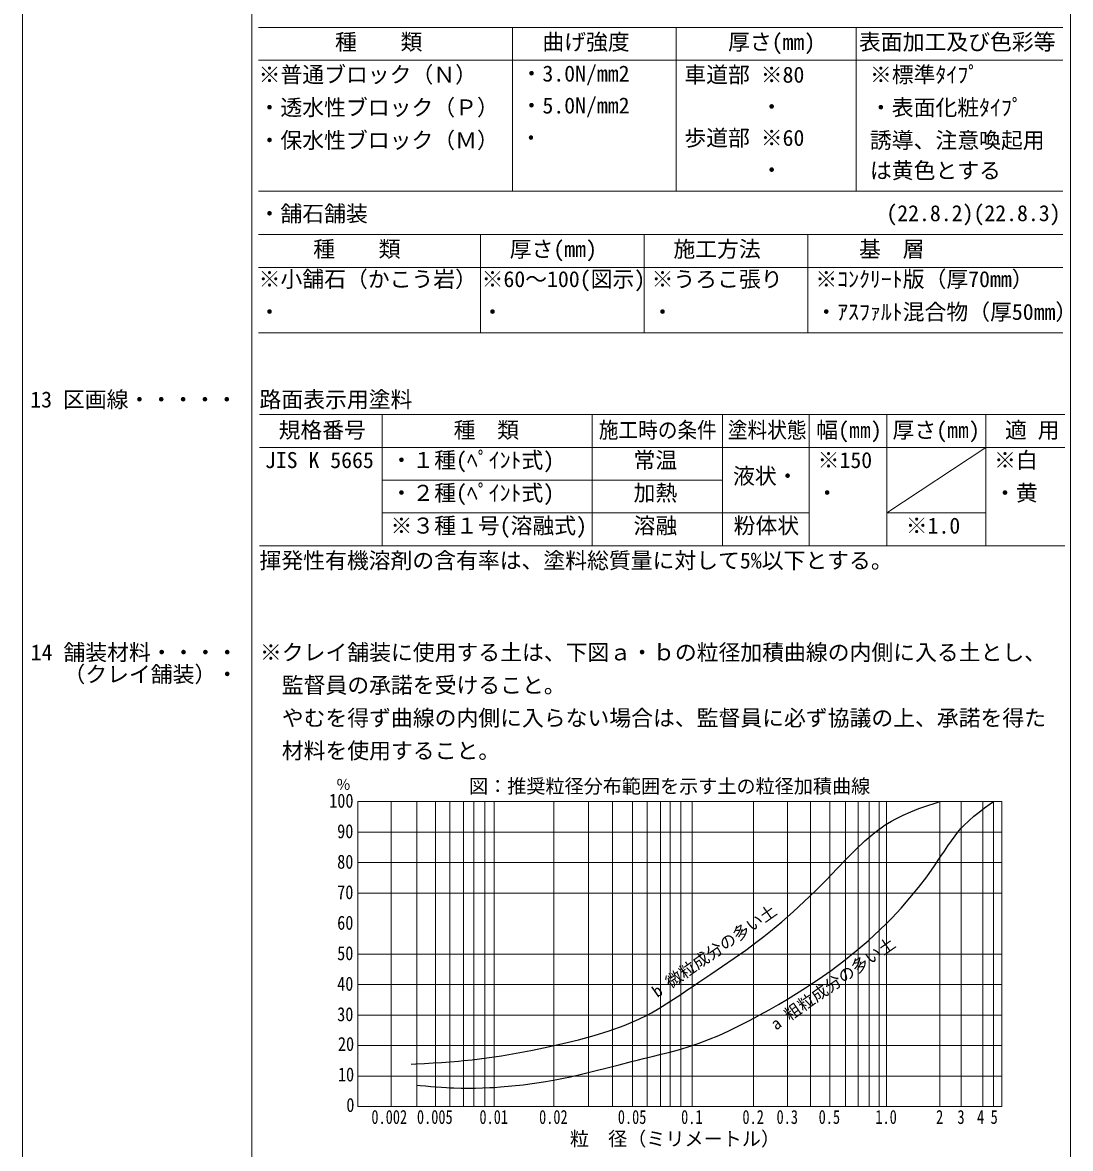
# Model space of a CAD drawing. Units: millimetres on the paper. Extents: x -692 to 396, y -285 to 415.
# Drawn here: x -192 to 0, y 17.8 to 223.9 of the extents above; entities that cross this region are included whole.
import ezdxf
from ezdxf.enums import TextEntityAlignment as Align

# ---------------------------------------------------------------- set-up
doc = ezdxf.new("R2010")
doc.units = ezdxf.units.MM
for name, color, linetype, lineweight in [('0-1_文字', 7, 'Continuous', 18), ('0-2_文字', 7, 'Continuous', 18), ('0-7', 1, 'Continuous', 25), ('1-1', 7, 'Continuous', 18)]:
    doc.layers.add(name, color=color, linetype=linetype, lineweight=lineweight)
doc.styles.add('ＭＳ ゴシック', font='')
doc.styles.get('ＭＳ ゴシック').set_extended_font_data('MS Gothic')

msp = doc.modelspace()

# ---------------------------------------------------------------- linework, layer by layer
at = {"layer": '0-1_文字', "color": 4}
for p, q in [((-148.746, 223.01), (-1.375, 223.01)), ((-102.246, 193.01), (-102.246, 223.01)), ((-72.246, 193.01), (-72.246, 223.01)), ((-39.246, 193.01), (-39.246, 223.01)), ((-148.746, 217.01), (-1.375, 217.01)), ((-148.746, 193.01), (-1.375, 193.01)), ((-148.746, 185.082), (-1.375, 185.082)), ((-108.102, 167.082), (-108.102, 185.082)), ((-78.102, 167.082), (-78.102, 185.082)), ((-48.102, 167.082), (-48.102, 185.082)), ((-148.746, 179.082), (-1.375, 179.082)), ((-148.746, 167.082), (-1.375, 167.082))]:
    msp.add_line(p, q, dxfattribs=at)
at = {"layer": '0-2_文字', "color": 4}
for p, q in [((-192, 284.958), (-192, -260.558)), ((-150, 284.958), (-150, -259.758)), ((-148.582, 152.118), (-1.044, 152.118)), ((-126.082, 152.118), (-126.082, 128.118)), ((-87.659, 152.118), (-87.659, 128.118)), ((-63.768, 152.118), (-63.768, 128.118)), ((-47.906, 152.118), (-47.906, 128.118)), ((-33.669, 152.118), (-33.669, 128.118)), ((-15.541, 152.118), (-15.541, 128.118)), ((-148.582, 146.118), (-1.044, 146.118)), ((-126.082, 140.118), (-63.768, 140.118)), ((-126.082, 134.118), (-47.906, 134.118)), ((-33.669, 134.118), (-15.541, 134.118)), ((-148.582, 128.118), (-1.044, 128.118)), ((-130.579, 81.269), (-12.555, 81.269)), ((-130.579, 81.269), (-130.579, 25.42)), ((-124.457, 81.269), (-124.457, 25.42)), ((-119.726, 81.269), (-119.726, 25.42)), ((-116.362, 81.269), (-116.362, 25.42)), ((-113.689, 25.42), (-113.689, 81.269)), ((-111.178, 81.269), (-111.178, 25.42)), ((-109.335, 25.42), (-109.335, 81.269)), ((-107.272, 81.269), (-107.272, 25.42)), ((-105.588, 81.269), (-105.588, 25.42)), ((-94.661, 25.42), (-94.661, 81.269)), ((-88.325, 81.269), (-88.325, 25.42)), ((-83.907, 25.42), (-83.907, 81.269)), ((-80.236, 81.269), (-80.236, 25.42)), ((-77.571, 25.42), (-77.571, 81.269)), ((-75.12, 81.269), (-75.12, 25.42)), ((-73.357, 25.42), (-73.357, 81.269)), ((-71.372, 81.269), (-71.372, 25.42)), ((-69.314, 25.42), (-69.314, 81.269)), ((-58.08, 81.269), (-58.08, 25.42)), ((-51.828, 25.42), (-51.828, 81.269)), ((-47.623, 81.269), (-47.623, 25.42)), ((-44.116, 25.42), (-44.116, 81.269)), ((-41.198, 81.269), (-41.198, 25.42)), ((-38.903, 25.42), (-38.903, 81.269)), ((-36.915, 81.269), (-36.915, 25.42)), ((-35.026, 25.42), (-35.026, 81.269)), ((-33.722, 81.269), (-33.722, 25.42)), ((-23.949, 25.42), (-23.949, 81.269)), ((-20.04, 81.269), (-20.04, 25.42)), ((-16.056, 25.42), (-16.056, 81.269)), ((-14.117, 25.42), (-14.117, 81.269)), ((-12.555, 25.42), (-12.555, 81.269)), ((-130.579, 75.684), (-12.555, 75.684)), ((-130.579, 70.099), (-12.555, 70.099)), ((-130.579, 64.514), (-12.555, 64.514)), ((-130.579, 53.344), (-12.555, 53.344)), ((-130.579, 47.759), (-12.555, 47.759)), ((-130.579, 42.175), (-12.555, 42.175)), ((-130.579, 36.59), (-12.555, 36.59)), ((-130.579, 31.005), (-12.555, 31.005)), ((-130.579, 25.42), (-12.555, 25.42))]:
    msp.add_line(p, q, dxfattribs=at)
at = {"layer": '0-2_文字'}
msp.add_line((-15.541, 146.118), (-33.669, 134.118), dxfattribs=at)
at = {"layer": '0-7'}
for p, q in [((-27.773, 79.972), (-26.301, 80.491)), ((-26.301, 80.491), (-24.814, 80.987)), ((-24.814, 80.987), (-23.949, 81.269)), ((-15.727, 80.105), (-14.71, 80.844)), ((-14.71, 80.844), (-14.117, 81.269)), ((-32.017, 78.131), (-30.64, 78.807)), ((-30.64, 78.807), (-29.223, 79.416)), ((-29.223, 79.416), (-27.773, 79.972)), ((-18.64, 77.759), (-17.702, 78.572)), ((-17.702, 78.572), (-16.728, 79.351)), ((-16.728, 79.351), (-15.727, 80.105)), ((-35.85, 75.616), (-33.948, 76.99)), ((-33.948, 76.99), (-32.793, 77.703)), ((-32.793, 77.703), (-32.017, 78.131)), ((-20.451, 75.893), (-20.021, 76.383)), ((-20.021, 76.383), (-19.53, 76.904)), ((-19.53, 76.904), (-18.64, 77.759)), ((-37.659, 74.092), (-35.85, 75.616)), ((-21.827, 74.1), (-21.157, 75.013)), ((-21.157, 75.013), (-20.451, 75.893)), ((-41.091, 70.751), (-39.398, 72.458)), ((-39.398, 72.458), (-37.659, 74.092)), ((-23.729, 71.256), (-23.102, 72.212)), ((-23.102, 72.212), (-22.472, 73.164)), ((-22.472, 73.164), (-21.827, 74.1)), ((-42.759, 69.012), (-41.091, 70.751)), ((-24.903, 69.511), (-24.094, 70.703)), ((-24.094, 70.703), (-23.729, 71.256)), ((-43.725, 68.004), (-42.759, 69.012)), ((-26.346, 67.494), (-24.903, 69.511)), ((-46.807, 64.88), (-44.85, 66.845)), ((-44.85, 66.845), (-43.725, 68.004)), ((-27.849, 65.528), (-26.346, 67.494)), ((-48.791, 62.961), (-46.807, 64.88)), ((-29.412, 63.614), (-27.849, 65.528)), ((-50.808, 61.092), (-48.791, 62.961)), ((-31.035, 61.754), (-29.412, 63.614)), ((-52.865, 59.278), (-50.808, 61.092)), ((-33.722, 58.929), (-32.719, 59.95)), ((-32.719, 59.95), (-31.035, 61.754)), ((-54.968, 57.524), (-52.865, 59.278)), ((-37.059, 55.8), (-34.925, 57.758)), ((-34.925, 57.758), (-33.722, 58.929)), ((-57.402, 55.622), (-56.211, 56.536)), ((-56.211, 56.536), (-54.968, 57.524)), ((-39.264, 53.917), (-37.059, 55.8)), ((-61.611, 52.592), (-59.489, 54.088)), ((-59.489, 54.088), (-57.402, 55.622)), ((-41.532, 52.108), (-39.264, 53.917)), ((-63.758, 51.124), (-61.611, 52.592)), ((-43.856, 50.369), (-41.532, 52.108)), ((-68.085, 48.218), (-65.919, 49.67)), ((-65.919, 49.67), (-63.758, 51.124)), ((-46.228, 48.698), (-43.856, 50.369)), ((-69.34, 47.372), (-68.085, 48.218)), ((-48.565, 47.142), (-47.623, 47.759)), ((-47.623, 47.759), (-46.228, 48.698)), ((-72.733, 45.085), (-71.415, 45.965)), ((-71.415, 45.965), (-70.102, 46.855)), ((-70.102, 46.855), (-69.34, 47.372)), ((-51.854, 45.085), (-50.202, 46.1)), ((-50.202, 46.1), (-48.565, 47.142)), ((-76.769, 42.608), (-75.405, 43.396)), ((-75.405, 43.396), (-74.061, 44.225)), ((-74.061, 44.225), (-72.733, 45.085)), ((-55.207, 43.132), (-53.523, 44.096)), ((-53.523, 44.096), (-51.854, 45.085)), ((-81.748, 40.271), (-79.079, 41.424)), ((-79.079, 41.424), (-77.571, 42.175)), ((-77.571, 42.175), (-76.769, 42.608)), ((-58.942, 41.108), (-57.899, 41.658)), ((-57.899, 41.658), (-56.907, 42.193)), ((-56.907, 42.193), (-55.207, 43.132)), ((-87.291, 38.408), (-84.491, 39.274)), ((-84.491, 39.274), (-81.748, 40.271)), ((-64.434, 38.463), (-62.584, 39.3)), ((-62.584, 39.3), (-60.754, 40.185)), ((-60.754, 40.185), (-58.942, 41.108)), ((-92.995, 36.961), (-90.131, 37.646)), ((-90.131, 37.646), (-87.291, 38.408)), ((-68.203, 36.97), (-66.307, 37.683)), ((-66.307, 37.683), (-64.434, 38.463)), ((-104.251, 34.743), (-101.569, 35.2)), ((-101.569, 35.2), (-98.891, 35.707)), ((-98.891, 35.707), (-96.214, 36.255)), ((-96.214, 36.255), (-94.661, 36.59)), ((-94.661, 36.59), (-92.995, 36.961)), ((-75.007, 35.001), (-73.404, 35.405)), ((-73.404, 35.405), (-71.809, 35.834)), ((-71.809, 35.834), (-70.225, 36.299)), ((-70.225, 36.299), (-69.314, 36.59)), ((-69.314, 36.59), (-68.203, 36.97)), ((-120.817, 33.212), (-119.909, 33.256)), ((-119.909, 33.256), (-118.344, 33.336)), ((-118.344, 33.336), (-116.78, 33.421)), ((-116.78, 33.421), (-115.218, 33.517)), ((-115.218, 33.517), (-113.658, 33.627)), ((-113.658, 33.627), (-112.1, 33.754)), ((-112.1, 33.754), (-111.197, 33.838)), ((-111.197, 33.838), (-109.631, 34.003)), ((-109.631, 34.003), (-106.937, 34.342)), ((-106.937, 34.342), (-104.251, 34.743)), ((-84.907, 32.516), (-82.681, 33.096)), ((-82.681, 33.096), (-80.452, 33.671)), ((-80.452, 33.671), (-79.156, 33.995)), ((-79.156, 33.995), (-78.224, 34.223)), ((-78.224, 34.223), (-76.615, 34.611)), ((-76.615, 34.611), (-75.007, 35.001)), ((-91.606, 30.878), (-89.366, 31.392)), ((-89.366, 31.392), (-87.134, 31.943)), ((-87.134, 31.943), (-84.907, 32.516)), ((-119.727, 29.338), (-119.162, 29.285)), ((-119.162, 29.285), (-118.188, 29.197)), ((-118.188, 29.197), (-117.215, 29.111)), ((-117.215, 29.111), (-116.24, 29.032)), ((-116.24, 29.032), (-115.266, 28.962)), ((-115.266, 28.962), (-114.291, 28.902)), ((-114.291, 28.902), (-113.725, 28.873)), ((-113.725, 28.873), (-112.962, 28.842)), ((-107.695, 28.847), (-106.378, 28.903)), ((-106.378, 28.903), (-105.615, 28.945)), ((-105.615, 28.945), (-104.41, 29.024)), ((-104.41, 29.024), (-102.334, 29.197)), ((-102.334, 29.197), (-100.264, 29.418)), ((-100.264, 29.418), (-98.199, 29.687)), ((-98.199, 29.687), (-96.142, 30.004)), ((-96.142, 30.004), (-94.094, 30.368)), ((-94.094, 30.368), (-92.91, 30.601)), ((-92.91, 30.601), (-91.606, 30.878)), ((-112.962, 28.842), (-111.646, 28.808)), ((-111.646, 28.808), (-110.329, 28.798)), ((-110.329, 28.798), (-109.012, 28.811)), ((-109.012, 28.811), (-107.695, 28.847))]:
    msp.add_line(p, q, dxfattribs=at)
at = {"layer": '1-1'}
msp.add_line((0, 284.958), (0, -260.558), dxfattribs=at)

# ---------------------------------------------------------------- texts
at = {"layer": '0-1_文字', "style": 'ＭＳ ゴシック'}
for s, p in [('\u3000\u3000\u3000 種\u3000\u3000類', (-148.746, 218.01)), ('  曲げ強度', (-100.746, 218.01)), ('\u3000\u3000厚さ(mm)', (-70.746, 218.01)), (' 表面加工及び色彩等', (-40.746, 218.01)), ('※普通ブロック（Ｎ）', (-148.746, 212.028)), ('・3.0N/mm2', (-100.746, 212.221)), ('車道部 ※80\u3000', (-70.746, 212.01)), ('\u3000※標準ﾀｲﾌﾟ', (-40.746, 212.01)), ('・透水性ブロック（Ｐ）', (-148.746, 206.01)), ('・5.0N/mm2', (-100.746, 206.371)), ('\u3000・表面化粧ﾀｲﾌﾟ', (-40.746, 206.01)), ('\u3000\u3000\u3000 ・\u3000', (-70.746, 206.14)), ('・保水性ブロック（Ｍ）', (-148.746, 200.01)), ('歩道部 ※60 ', (-70.746, 200.444)), ('\u3000誘導、注意喚起用', (-40.746, 200.01)), ('\u3000は黄色とする', (-40.746, 194.467)), ('\u3000\u3000\u3000 ・\u3000', (-70.746, 194.574)), ('・舗石舗装 \u3000 \u3000\u3000\u3000\u3000\u3000\u3000\u3000\u3000\u3000\u3000\u3000\u3000\u3000\u3000\u3000\u3000\u3000\u3000\u3000\u3000\u3000', (-148.746, 186.582)), ('(22.8.2)(22.8.3)', (-33.74, 186.655)), ('\u3000\u3000 種\u3000\u3000類', (-148.746, 180.082)), ('\u3000厚さ(mm)', (-106.746, 180.082)), ('\u3000施工方法', (-76.746, 180.082)), ('\u3000\u3000基\u3000層', (-46.746, 180.082)), ('※小舗石（かこう岩）', (-148.746, 174.582)), ('※60～100(図示)', (-107.892, 174.582)), ('※うろこ張り', (-76.746, 174.582)), ('※ｺﾝｸﾘｰﾄ版（厚70mm）', (-46.746, 174.582)), ('・\u3000', (-148.746, 168.582)), ('・\u3000', (-107.892, 168.582)), ('・\u3000', (-76.746, 168.582)), ('・ｱｽﾌｧﾙﾄ混合物（厚50mm）', (-46.746, 168.582))]:
    msp.add_text(s, height=2.933, dxfattribs=at).set_placement(p, align=Align.BOTTOM_LEFT)
at = {"layer": '0-1_文字', "style": 'ＭＳ ゴシック', "width": 0.95}
msp.add_text('・', height=2.933, dxfattribs=at).set_placement((-100.746, 200.444), align=Align.BOTTOM_LEFT)
at = {"layer": '0-2_文字', "style": 'ＭＳ ゴシック'}
for s, height, p in [('区画線・・・・・', 2.933, (-184.582, 152.539)), ('路面表示用塗料\u3000 \u3000\u3000\u3000\u3000\u3000\u3000\u3000\u3000\u3000\u3000\u3000\u3000\u3000\u3000\u3000\u3000', 2.933, (-148.582, 152.539)), ('13', 2.933, (-190.582, 152.539)), ('  規格番号', 2.933, (-149.082, 146.947)), ('\u3000種\u3000類', 2.933, (-117.031, 146.947)), ('幅(㎜)', 2.933, (-46.578, 146.947)), ('厚さ(㎜)', 2.933, (-32.605, 146.947)), (' 適 用', 2.933, (-14, 146.947)), ('JIS K 5665', 2.933, (-147.589, 141.447)), ('・１種(ﾍﾟｲﾝﾄ式)', 2.933, (-124.582, 141.447)), ('常温', 2.933, (-80.05, 141.447)), ('※150', 2.933, (-46.328, 141.447)), ('※白', 2.933, (-14, 141.447)), ('液状・', 2.933, (-61.833, 138.539)), ('・２種(ﾍﾟｲﾝﾄ式)', 2.933, (-124.582, 135.447)), ('加熱', 2.933, (-80.05, 135.447)), ('・\u3000', 2.933, (-46.582, 135.447)), ('・黄', 2.933, (-14, 135.447)), ('※３種１号(溶融式)', 2.933, (-124.582, 129.447)), ('溶融', 2.933, (-80.05, 129.447)), ('粉体状', 2.933, (-61.709, 129.447)), ('※1.0', 2.933, (-30.184, 129.447)), ('揮発性有機溶剤の含有率は、塗料総質量に対して5%以下とする。', 2.933, (-148.582, 123.068)), ('14', 2.933, (-190.5, 106.242)), ('舗装材料・・・・', 2.933, (-184.5, 106.242)), ('※クレイ舗装に使用する土は、下図ａ・ｂの粒径加積曲線の内側に入る土とし、', 2.933, (-148.5, 106.242)), ('（クレイ舗装）・', 2.933, (-184.5, 102.242)), ('\u3000監督員の承諾を受けること。', 2.933, (-148.5, 100.242)), ('\u3000やむを得ず曲線の内側に入らない場合は、監督員に必ず協議の上、承諾を得た', 2.933, (-148.5, 94.242)), ('\u3000材料を使用すること。', 2.933, (-148.5, 88.242)), ('％', 1.979, (-134.557, 82.798)), ('図：推奨粒径分布範囲を示す土の粒径加積曲線', 2.566, (-110.193, 82.033)), ('粒\u3000径（ミリメートル）', 2.566, (-91.711, 17.477))]:
    msp.add_text(s, height=height, dxfattribs=at).set_placement(p, align=Align.BOTTOM_LEFT)
for s, height, width, p in [('施工時の条件', 2.933, 0.9, (-86.417, 146.947)), ('塗料状態', 2.933, 0.9, (-62.768, 146.947)), ('100', 2.566, 0.85, (-135.811, 79.377)), ('90', 2.566, 0.85, (-134.349, 73.792)), ('80', 2.566, 0.85, (-134.349, 68.208)), ('70', 2.566, 0.85, (-134.349, 62.623)), ('60', 2.566, 0.85, (-134.349, 57.038)), ('50', 2.566, 0.85, (-134.349, 51.453)), ('40', 2.566, 0.85, (-134.349, 45.868)), ('30', 2.566, 0.85, (-134.349, 40.283)), ('20', 2.566, 0.85, (-134.207, 34.84)), ('10', 2.566, 0.85, (-134.207, 29.255)), ('0', 2.566, 0.85, (-132.673, 23.67)), ('0.002', 2.566, 0.75, (-128.082, 21.474)), ('0.005', 2.566, 0.75, (-119.737, 21.474)), ('0.01', 2.566, 0.75, (-108.288, 21.474)), ('0.02', 2.566, 0.75, (-97.361, 21.474)), ('0.05', 2.566, 0.75, (-82.936, 21.474)), ('0.1', 2.566, 0.75, (-71.339, 21.474)), ('0.2', 2.566, 0.75, (-60.105, 21.474)), ('0.3', 2.566, 0.75, (-53.853, 21.474)), ('0.5', 2.566, 0.75, (-46.141, 21.474)), ('1.0', 2.566, 0.75, (-35.747, 21.474)), ('2', 2.566, 0.75, (-24.624, 21.474)), ('3', 2.566, 0.75, (-20.715, 21.474)), ('4', 2.566, 0.75, (-17.117, 21.474)), ('5', 2.566, 0.75, (-14.634, 21.474))]:
    msp.add_text(s, height=height, dxfattribs=dict(at, width=width)).set_placement(p, align=Align.BOTTOM_LEFT)
for s, p in [('b 微粒成分の多い土', (-75.312, 44.745)), ('a 粗粒成分の多い土', (-53.564, 38.773))]:
    msp.add_text(s, height=2.199, rotation=35, dxfattribs=at).set_placement(p, align=Align.BOTTOM_LEFT)

doc.saveas('drawing.dxf')
